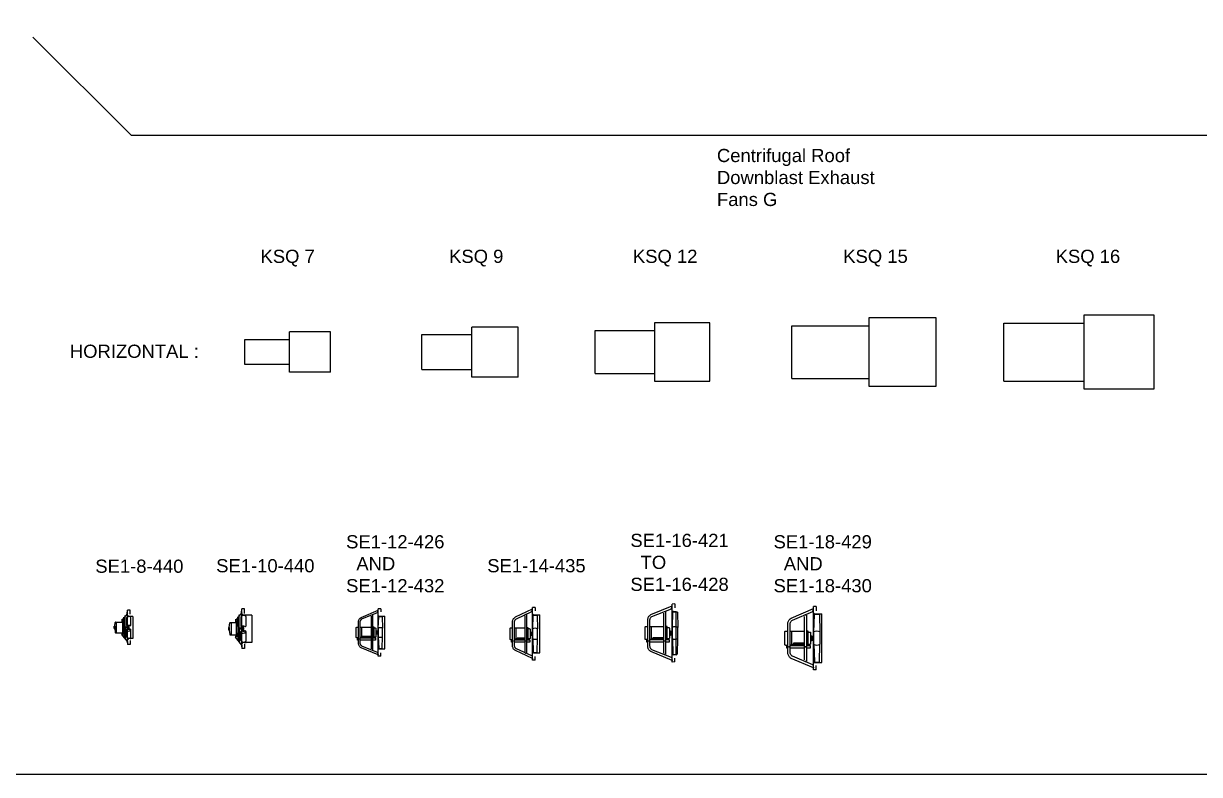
# Model space of a CAD drawing. Header units: inches. Extents: x 2025 to 34930, y -6955 to 4650.
# Drawn here: x 33322.4 to 33768.1, y 2163.5 to 2448.3 of the extents above; entities that cross this region are included whole.
import ezdxf

# ---------------------------------------------------------------- set-up
doc = ezdxf.new("R2010")
doc.units = ezdxf.units.IN
doc.header["$MEASUREMENT"] = 0
doc.styles.add('style1', font='arial.ttf', dxfattribs={"height": 5})

# ---------------------------------------------------------------- blocks, each defined once
blk = doc.blocks.new('SE1-8-440')
for p, q in [((5442.83, -316.19), (5440.74, -318.82)), ((5442.72, -316.33), (5442.72, -315.71)), ((5442.83, -326.87), (5442.83, -316.19)), ((5443.85, -315.03), (5442.85, -315.03)), ((5442.85, -316.16), (5442.85, -315.03)), ((5443.85, -316.49), (5443.85, -315.03)), ((5438.02, -321.08), (5438.2, -319.63)), ((5438.32, -319.52), (5441.31, -319.52)), ((5438.6, -319.52), (5438.6, -323.54)), ((5440.81, -319.52), (5440.81, -318.41)), ((5440.86, -319.06), (5441.59, -319.06)), ((5440.94, -319.52), (5440.94, -323.54)), ((5441.43, -319.6), (5441.74, -319.6)), ((5441.51, -320.84), (5441.43, -319.64)), ((5441.44, -319.74), (5441.74, -319.74)), ((5441.48, -319.6), (5441.48, -317.58)), ((5441.51, -320.84), (5441.51, -322.23)), ((5441.74, -320.84), (5441.51, -320.84)), ((5441.74, -319.33), (5441.97, -319.33)), ((5441.74, -323.73), (5441.74, -319.33)), ((5441.97, -320.11), (5441.74, -320.11)), ((5441.97, -321.38), (5441.97, -316.96)), ((5442.52, -317.94), (5442.52, -320.73)), ((5442.83, -326.24), (5442.83, -316.82)), ((5442.83, -317.58), (5443.03, -317.48)), ((5444.83, -317.34), (5443.45, -317.34)), ((5443.82, -317.55), (5444.04, -317.73)), ((5444.04, -320.78), (5443.95, -320.83)), ((5444.18, -320.47), (5444.18, -317.94)), ((5444.83, -317.34), (5444.83, -325.72)), ((5437.83, -321.08), (5438.02, -321.08)), ((5437.83, -321.99), (5437.83, -321.08)), ((5437.83, -321.99), (5438.02, -321.99)), ((5438.02, -321.08), (5438.02, -321.99)), ((5438.02, -321.99), (5438.2, -323.44)), ((5438.32, -323.54), (5441.31, -323.54)), ((5442.83, -326.87), (5440.74, -324.25)), ((5440.81, -323.54), (5440.81, -324.65)), ((5440.86, -324), (5441.59, -324)), ((5441.51, -322.23), (5441.43, -323.43)), ((5441.43, -323.46), (5441.74, -323.46)), ((5441.44, -323.32), (5441.74, -323.32)), ((5441.48, -323.46), (5441.48, -325.48)), ((5441.74, -322.23), (5441.51, -322.23)), ((5442.83, -321.38), (5441.74, -321.38)), ((5442.83, -321.68), (5441.74, -321.68)), ((5441.97, -322.96), (5441.74, -322.96)), ((5441.74, -323.73), (5441.97, -323.73)), ((5441.86, -323.74), (5441.95, -323.74)), ((5441.97, -321.68), (5441.97, -326.1)), ((5442.52, -325.12), (5442.52, -322.33)), ((5442.83, -322.84), (5442.79, -322.82)), ((5443.11, -322.28), (5442.82, -322.36)), ((5442.92, -321.41), (5442.83, -321.41)), ((5442.92, -321.66), (5442.83, -321.66)), ((5442.83, -322.19), (5442.9, -322.21)), ((5442.92, -321.18), (5443.26, -321.18)), ((5442.92, -321.88), (5442.92, -321.18)), ((5442.92, -321.88), (5443.26, -321.88)), ((5443.26, -320.95), (5443.26, -322.12)), ((5443.33, -321.26), (5443.26, -321.26)), ((5443.33, -321.81), (5443.26, -321.81)), ((5443.33, -321.26), (5443.33, -321.81)), ((5443.69, -322.36), (5443.41, -322.28)), ((5444.04, -325.33), (5443.9, -325.46)), ((5443.99, -322.25), (5444.04, -322.29)), ((5444.18, -325.12), (5444.18, -322.6)), ((5442.72, -326.73), (5442.72, -327.35)), ((5443.08, -325.6), (5442.83, -325.49)), ((5442.85, -326.9), (5442.85, -328.03)), ((5443.85, -328.03), (5442.85, -328.03)), ((5444.83, -325.72), (5443.45, -325.72)), ((5443.85, -326.53), (5443.85, -328.03)), ((5444.04, -325.72), (5444.04, -325.72))]:
    blk.add_line(p, q)
blk.add_circle((5442.99, -321.53), 0.0425)
for centre, radius, start, end in [((5442.78, -315.71), 0.0617, 0, 180), ((5442.8, -316.16), 0.0493, 321.4195, 0), ((5438.32, -319.64), 0.123, 90, 172.7563), ((5440.86, -318.91), 0.148, 141.4195, 270), ((5441.31, -319.64), 0.123, 3.5822, 90), ((5441.59, -319.33), 0.271, 0, 90), ((5442.6, -320.58), 0.143, 180, 237.4082), ((5443.35, -318.34), 0.917, 124.1576, 154.6083), ((5442.64, -320.73), 0.12, 180, 237.4082), ((5442.74, -320.36), 0.398, 237.4082, 253.1177), ((5442.76, -320.55), 0.333, 237.4082, 253.1177), ((5442.7, -320.5), 0.247, 253.1177, 298.034), ((5442.72, -320.67), 0.207, 253.1177, 298.034), ((5443.26, -321.68), 0.939, 61.966, 118.034), ((5443.49, -316.67), 0.675, 192.9764, 266.165), ((5443.35, -318.34), 0.917, 59.2363, 110.201), ((5443.07, -320.96), 0.184, 4.3911, 78.8683), ((5443.44, -320.96), 0.184, 101.1317, 175.6089), ((5443.8, -320.67), 0.207, 241.966, 286.8823), ((5443.77, -320.47), 0.405, 281.8285, 296.4344), ((5443.35, -318.34), 0.917, 25.3917, 41.0076), ((5443.77, -320.47), 0.405, 311.5564, 0.7194), ((5438.32, -323.42), 0.123, 187.2437, 270), ((5440.86, -324.15), 0.148, 90, 218.5805), ((5441.31, -323.42), 0.123, 270, 356.4178), ((5441.59, -323.73), 0.271, 270, 0), ((5442.64, -322.33), 0.12, 122.5918, 180), ((5443.35, -324.73), 0.917, 205.3917, 235.8424), ((5442.76, -322.51), 0.333, 76.3389, 122.5918), ((5442.95, -322.6), 0.284, 147.6857, 198.1985), ((5442.87, -322.63), 0.207, 198.1985, 248.0951), ((5442.88, -322.56), 0.207, 105.9067, 147.6857), ((5443.26, -321.67), 1.24, 250.074, 291.9081), ((5442.76, -322.51), 0.333, 38.1621, 65.0265), ((5443.07, -322.1), 0.184, 281.1317, 355.6089), ((5443.44, -322.1), 0.184, 184.3911, 258.8683), ((5443.76, -322.51), 0.333, 73.1177, 141.8379), ((5443.64, -322.56), 0.207, 32.8071, 74.0933), ((5443.64, -322.63), 0.207, 291.9081, 341.8381), ((5443.57, -322.6), 0.283, 341.8381, 32.8071), ((5443.77, -322.59), 0.405, 57.9496, 78.1715), ((5443.77, -322.59), 0.405, 359.2806, 48.4436), ((5443.35, -324.73), 0.917, 318.9924, 334.6083), ((5442.78, -327.35), 0.0617, 180, 0), ((5443.49, -326.4), 0.675, 93.835, 167.0236), ((5442.8, -326.9), 0.0493, 0, 38.5805), ((5443.35, -324.73), 0.917, 252.644, 306.8851)]:
    blk.add_arc(centre, radius, start, end)
for p in [(5444.04, -317.34), (5444.04, -325.72)]:
    blk.add_point(p)
blk = doc.blocks.new('SE1-10-440')
for p, q in [((5486.21, -315.88), (5483.79, -318.91)), ((5486.08, -316.04), (5486.08, -315.32)), ((5486.21, -328.2), (5486.21, -315.88)), ((5486.21, -327.88), (5486.21, -316.2)), ((5487.22, -314.54), (5486.22, -314.54)), ((5486.22, -315.84), (5486.22, -314.54)), ((5487.22, -316.22), (5487.22, -314.54)), ((5481.42, -321.51), (5481.63, -319.84)), ((5481.77, -319.72), (5484.45, -319.72)), ((5482.09, -319.72), (5482.09, -324.36)), ((5483.87, -319.72), (5483.87, -318.44)), ((5483.92, -319.19), (5484.77, -319.19)), ((5484.02, -319.72), (5484.02, -324.36)), ((5484.58, -319.81), (5484.94, -319.81)), ((5484.68, -321.24), (5484.59, -319.85)), ((5484.6, -319.97), (5484.94, -319.97)), ((5484.64, -319.81), (5484.64, -317.48)), ((5484.94, -319.5), (5485.21, -319.5)), ((5484.94, -324.58), (5484.94, -319.5)), ((5485.21, -320.4), (5484.94, -320.4)), ((5485.21, -321.87), (5485.21, -316.77)), ((5485.82, -317.59), (5485.82, -321.05)), ((5486.21, -317.14), (5486.45, -317.02)), ((5489.96, -316.85), (5486.97, -316.85)), ((5487.43, -317.11), (5487.7, -317.34)), ((5487.87, -320.73), (5487.87, -317.59)), ((5489.96, -316.85), (5489.96, -327.23)), ((5481.21, -321.51), (5481.42, -321.51)), ((5481.21, -322.57), (5481.21, -321.51)), ((5481.21, -322.57), (5481.42, -322.57)), ((5481.42, -321.51), (5481.42, -322.57)), ((5481.42, -322.57), (5481.63, -324.24)), ((5481.77, -324.36), (5484.45, -324.36)), ((5486.21, -328.2), (5483.79, -325.17)), ((5483.87, -324.36), (5483.87, -325.64)), ((5483.92, -324.89), (5484.77, -324.89)), ((5484.58, -324.27), (5484.94, -324.27)), ((5484.68, -322.84), (5484.59, -324.23)), ((5484.6, -324.11), (5484.94, -324.11)), ((5484.64, -324.27), (5484.64, -326.6)), ((5484.68, -321.24), (5484.68, -322.84)), ((5484.94, -321.24), (5484.68, -321.24)), ((5484.94, -322.84), (5484.68, -322.84)), ((5486.21, -321.87), (5484.94, -321.87)), ((5486.21, -322.21), (5484.94, -322.21)), ((5485.21, -323.68), (5484.94, -323.68)), ((5484.94, -324.58), (5485.21, -324.58)), ((5485.08, -324.59), (5485.18, -324.59)), ((5485.21, -322.21), (5485.21, -327.31)), ((5485.82, -326.49), (5485.82, -323.03)), ((5486.21, -323.66), (5486.16, -323.64)), ((5486.55, -322.97), (5486.19, -323.07)), ((5486.31, -321.89), (5486.21, -321.89)), ((5486.31, -322.19), (5486.21, -322.19)), ((5486.21, -322.86), (5486.28, -322.88)), ((5486.31, -321.6), (5486.73, -321.6)), ((5486.31, -322.48), (5486.31, -321.6)), ((5486.31, -322.48), (5486.73, -322.48)), ((5486.73, -321.32), (5486.73, -322.76)), ((5486.82, -321.7), (5486.73, -321.7)), ((5486.82, -322.38), (5486.73, -322.38)), ((5486.82, -321.7), (5486.82, -322.38)), ((5487.27, -323.07), (5486.91, -322.97)), ((5487.7, -321.1), (5487.59, -321.18)), ((5487.64, -322.93), (5487.7, -322.98)), ((5487.87, -326.49), (5487.87, -323.36)), ((5486.08, -328.04), (5486.08, -328.76)), ((5486.51, -327.08), (5486.21, -326.94)), ((5486.22, -328.24), (5486.22, -329.54)), ((5487.22, -329.54), (5486.22, -329.54)), ((5489.96, -327.23), (5486.97, -327.23)), ((5487.22, -327.8), (5487.22, -329.54)), ((5487.7, -326.74), (5487.53, -326.91)), ((5487.7, -327.23), (5487.7, -327.23))]:
    blk.add_line(p, q)
blk.add_circle((5486.39, -322.04), 0.0526)
for centre, radius, start, end in [((5486.15, -315.32), 0.0712, 0, 180), ((5486.16, -315.84), 0.0569, 321.4195, 0), ((5487.02, -316.02), 0.836, 192.9764, 266.165), ((5481.77, -319.86), 0.142, 90, 172.7563), ((5483.92, -319.02), 0.171, 141.4195, 270), ((5484.45, -319.86), 0.142, 3.5822, 90), ((5484.77, -319.5), 0.313, 0, 90), ((5486.84, -318.08), 1.14, 124.1576, 154.6083), ((5486.84, -318.08), 1.14, 59.2363, 110.201), ((5486.84, -318.08), 1.14, 25.3917, 41.0076), ((5487.37, -320.73), 0.502, 311.5564, 0.7194), ((5481.77, -324.22), 0.142, 187.2437, 270), ((5483.92, -325.06), 0.171, 90, 218.5805), ((5484.45, -324.22), 0.142, 270, 356.4178), ((5484.77, -324.58), 0.313, 270, 0), ((5485.94, -320.94), 0.165, 180, 237.4082), ((5485.97, -321.05), 0.148, 180, 237.4082), ((5485.97, -323.03), 0.148, 122.5918, 180), ((5486.1, -320.69), 0.459, 237.4082, 253.1177), ((5486.11, -320.82), 0.413, 237.4082, 253.1177), ((5486.11, -323.26), 0.413, 76.3389, 122.5918), ((5486.05, -320.85), 0.285, 253.1177, 298.034), ((5486.06, -320.97), 0.256, 253.1177, 298.034), ((5486.34, -323.37), 0.352, 147.6857, 198.1985), ((5486.25, -323.4), 0.256, 198.1985, 248.0951), ((5486.26, -323.32), 0.256, 105.9067, 147.6857), ((5486.73, -322.23), 1.16, 61.966, 118.034), ((5486.73, -322.21), 1.54, 250.074, 291.9081), ((5486.11, -323.26), 0.413, 38.1621, 65.0265), ((5486.5, -321.33), 0.228, 4.3911, 78.8683), ((5486.5, -322.75), 0.228, 281.1317, 355.6089), ((5486.96, -321.33), 0.228, 101.1317, 175.6089), ((5486.96, -322.75), 0.228, 184.3911, 258.8683), ((5487.35, -323.26), 0.413, 73.1177, 141.8379), ((5487.2, -323.32), 0.256, 32.8071, 74.0933), ((5487.4, -320.97), 0.256, 241.966, 286.8823), ((5487.21, -323.4), 0.256, 291.9081, 341.8381), ((5487.12, -323.37), 0.351, 341.8381, 32.8071), ((5487.37, -320.73), 0.502, 281.8285, 296.4344), ((5487.37, -323.35), 0.502, 57.9496, 78.1715), ((5487.37, -323.35), 0.502, 359.2806, 48.4436), ((5486.84, -326), 1.14, 205.3917, 235.8424), ((5486.15, -328.76), 0.0712, 180, 0), ((5487.02, -328.06), 0.836, 93.835, 167.0236), ((5486.16, -328.24), 0.0569, 0, 38.5805), ((5486.84, -326), 1.14, 252.644, 306.8851), ((5486.84, -326), 1.14, 318.9924, 334.6083)]:
    blk.add_arc(centre, radius, start, end)
for p in [(5487.7, -316.85), (5487.7, -327.23)]:
    blk.add_point(p)
blk = doc.blocks.new('SE1-12-426')
for p, q in [((5531.38, -317.73), (5537.81, -315)), ((5531.72, -318.32), (5537.59, -315.9)), ((5537.59, -315.9), (5537.83, -315.03)), ((5537.83, -315.03), (5537.81, -315)), ((5538.83, -314.45), (5537.83, -314.48)), ((5537.83, -332.48), (5537.83, -314.48)), ((5538.83, -314.45), (5538.83, -315.67)), ((5530.4, -319.43), (5530.41, -319.24)), ((5530.4, -327.52), (5530.4, -319.43)), ((5530.4, -319.43), (5530.4, -319.43)), ((5530.41, -319.24), (5530.44, -319.03)), ((5530.44, -319.03), (5530.49, -318.84)), ((5530.49, -318.84), (5530.57, -318.64)), ((5530.57, -318.64), (5530.66, -318.45)), ((5530.66, -318.45), (5530.77, -318.28)), ((5530.77, -318.28), (5530.91, -318.11)), ((5530.91, -318.11), (5531.05, -317.97)), ((5531.05, -317.97), (5531.38, -317.73)), ((5531.08, -319.3), (5531.1, -319.17)), ((5531.08, -319.43), (5531.08, -319.3)), ((5531.08, -327.52), (5531.08, -319.43)), ((5531.08, -319.43), (5531.08, -319.43)), ((5531.1, -319.17), (5531.14, -319.04)), ((5531.14, -319.04), (5531.19, -318.92)), ((5531.19, -318.92), (5531.25, -318.79)), ((5531.25, -318.79), (5531.32, -318.68)), ((5531.32, -318.68), (5531.41, -318.57)), ((5531.41, -318.57), (5531.51, -318.48)), ((5531.51, -318.48), (5531.72, -318.32)), ((5535.19, -317.29), (5535.19, -329.66)), ((5535.86, -330.05), (5535.86, -316.9)), ((5537.91, -321.84), (5538.06, -317.5)), ((5538.06, -317.48), (5538.07, -317.45)), ((5538.06, -317.5), (5538.06, -317.48)), ((5538.06, -317.5), (5538.06, -317.5)), ((5538.07, -317.45), (5538.08, -317.43)), ((5538.08, -317.43), (5538.09, -317.41)), ((5538.09, -317.41), (5538.11, -317.39)), ((5538.11, -317.39), (5538.13, -317.38)), ((5538.13, -317.38), (5538.15, -317.36)), ((5538.15, -317.36), (5538.17, -317.35)), ((5538.17, -317.35), (5538.22, -317.35)), ((5538.21, -317.27), (5540.33, -317.29)), ((5538.22, -317.35), (5539.16, -317.35)), ((5539.16, -317.35), (5539.16, -317.35)), ((5539.16, -317.35), (5539.18, -317.35)), ((5539.18, -317.35), (5539.21, -317.35)), ((5539.21, -317.35), (5539.23, -317.36)), ((5539.23, -317.36), (5539.25, -317.38)), ((5539.25, -317.38), (5539.27, -317.39)), ((5539.27, -317.39), (5539.29, -317.41)), ((5539.29, -317.41), (5539.3, -317.43)), ((5539.3, -317.43), (5539.31, -317.46)), ((5539.31, -317.46), (5539.32, -317.5)), ((5539.32, -317.5), (5539.45, -321.86)), ((5540.33, -329.67), (5540.33, -317.29)), ((5529.58, -321.58), (5529.6, -321.55)), ((5529.58, -321.61), (5529.58, -321.58)), ((5529.58, -321.64), (5529.58, -321.61)), ((5529.58, -325.32), (5529.58, -321.64)), ((5529.58, -321.64), (5529.58, -321.64)), ((5529.58, -325.37), (5529.58, -325.32)), ((5529.6, -321.55), (5529.61, -321.52)), ((5529.61, -321.52), (5529.63, -321.5)), ((5529.63, -321.5), (5529.66, -321.48)), ((5529.66, -321.48), (5529.69, -321.46)), ((5529.69, -321.46), (5529.72, -321.45)), ((5529.72, -321.45), (5529.78, -321.44)), ((5529.78, -321.44), (5530.4, -321.44)), ((5531.08, -321.44), (5531.29, -321.44)), ((5531.29, -321.44), (5531.29, -321.44)), ((5531.29, -321.44), (5531.32, -321.44)), ((5531.32, -321.44), (5531.35, -321.45)), ((5535.19, -325.29), (5531.34, -325.29)), ((5531.34, -325.29), (5531.34, -325.52)), ((5531.35, -321.45), (5531.38, -321.46)), ((5531.38, -321.46), (5531.41, -321.48)), ((5531.41, -321.48), (5531.43, -321.5)), ((5531.43, -321.5), (5531.45, -321.52)), ((5531.45, -321.52), (5531.47, -321.55)), ((5531.47, -321.55), (5531.48, -321.58)), ((5531.48, -321.58), (5531.49, -321.64)), ((5531.49, -321.57), (5531.5, -321.55)), ((5531.49, -321.59), (5531.49, -321.57)), ((5531.49, -321.64), (5531.49, -325.29)), ((5531.49, -325.23), (5531.98, -325.23)), ((5531.5, -321.55), (5531.51, -321.53)), ((5531.51, -321.53), (5531.53, -321.51)), ((5531.53, -321.51), (5531.55, -321.49)), ((5531.55, -321.49), (5531.58, -321.47)), ((5531.58, -321.47), (5531.61, -321.46)), ((5531.61, -321.46), (5531.65, -321.45)), ((5531.65, -321.45), (5531.71, -321.45)), ((5531.71, -321.45), (5535.19, -321.45)), ((5535.19, -324.92), (5531.98, -324.92)), ((5531.98, -324.92), (5531.98, -325.52)), ((5536.22, -321.45), (5535.86, -321.45)), ((5535.86, -325.23), (5536.32, -325.23)), ((5536.25, -321.45), (5536.22, -321.45)), ((5536.27, -321.46), (5536.25, -321.45)), ((5536.28, -321.46), (5536.27, -321.46)), ((5536.29, -321.48), (5536.28, -321.46)), ((5536.3, -321.49), (5536.29, -321.48)), ((5536.31, -321.5), (5536.3, -321.49)), ((5536.32, -321.52), (5536.31, -321.5)), ((5536.32, -321.53), (5536.32, -321.52)), ((5536.32, -321.55), (5536.32, -321.53)), ((5536.32, -325.24), (5536.32, -321.55)), ((5536.32, -321.55), (5536.32, -321.55)), ((5536.32, -321.72), (5536.76, -321.72)), ((5536.76, -325.24), (5536.32, -325.24)), ((5536.76, -321.72), (5536.76, -321.72)), ((5536.76, -321.72), (5536.79, -321.72)), ((5536.82, -325.23), (5536.76, -325.24)), ((5536.79, -321.72), (5536.82, -321.73)), ((5536.82, -321.73), (5536.85, -321.74)), ((5536.85, -325.22), (5536.82, -325.23)), ((5536.85, -321.74), (5536.88, -321.75)), ((5536.88, -325.2), (5536.85, -325.22)), ((5536.88, -321.75), (5536.9, -321.78)), ((5536.9, -325.18), (5536.88, -325.2)), ((5536.9, -321.78), (5536.93, -321.8)), ((5536.93, -325.15), (5536.9, -325.18)), ((5536.93, -321.8), (5536.94, -321.83)), ((5536.94, -325.13), (5536.93, -325.15)), ((5536.94, -321.83), (5536.95, -321.86)), ((5536.95, -325.1), (5536.94, -325.13)), ((5536.95, -321.86), (5536.96, -321.92)), ((5536.96, -325.07), (5536.95, -325.1)), ((5536.96, -321.92), (5536.96, -325.04)), ((5536.96, -322.76), (5537.28, -322.76)), ((5537.28, -324.2), (5536.96, -324.2)), ((5536.96, -325.04), (5536.96, -325.04)), ((5536.96, -325.04), (5536.96, -325.07)), ((5537.28, -322.76), (5537.28, -324.2)), ((5537.34, -323.21), (5537.28, -323.21)), ((5537.28, -323.75), (5537.34, -323.75)), ((5537.34, -323.75), (5537.34, -323.21)), ((5537.59, -323.22), (5537.34, -323.22)), ((5537.34, -323.74), (5537.59, -323.74)), ((5537.61, -323), (5537.59, -323.02)), ((5537.59, -323.02), (5537.59, -323.94)), ((5537.59, -323.94), (5537.61, -323.96)), ((5537.83, -323), (5537.61, -323)), ((5537.61, -323.96), (5537.83, -323.96)), ((5537.83, -321.88), (5537.83, -325.03)), ((5537.91, -321.84), (5537.91, -321.84)), ((5537.91, -325.07), (5538.06, -329.41)), ((5539.32, -329.41), (5539.45, -325.05)), ((5539.48, -325.03), (5539.48, -321.88)), ((5529.6, -325.4), (5529.58, -325.37)), ((5529.61, -325.43), (5529.6, -325.4)), ((5529.63, -325.46), (5529.61, -325.43)), ((5529.66, -325.48), (5529.63, -325.46)), ((5529.69, -325.49), (5529.66, -325.48)), ((5529.72, -325.51), (5529.69, -325.49)), ((5529.75, -325.51), (5529.72, -325.51)), ((5529.77, -325.52), (5529.75, -325.51)), ((5530.08, -325.52), (5529.77, -325.52)), ((5529.77, -325.52), (5529.77, -325.52)), ((5530.08, -326.32), (5530.08, -325.52)), ((5530.08, -325.52), (5530.4, -325.52)), ((5530.4, -326.32), (5530.08, -326.32)), ((5530.44, -327.92), (5530.4, -327.52)), ((5530.49, -328.12), (5530.44, -327.92)), ((5530.57, -328.32), (5530.49, -328.12)), ((5530.66, -328.5), (5530.57, -328.32)), ((5530.77, -328.68), (5530.66, -328.5)), ((5530.91, -328.84), (5530.77, -328.68)), ((5531.05, -328.99), (5530.91, -328.84)), ((5531.21, -329.11), (5531.05, -328.99)), ((5531.08, -325.52), (5535.19, -325.52)), ((5531.08, -325.52), (5531.34, -325.52)), ((5535.19, -326.32), (5531.08, -326.32)), ((5531.1, -327.78), (5531.08, -327.52)), ((5531.14, -327.91), (5531.1, -327.78)), ((5531.19, -328.04), (5531.14, -327.91)), ((5531.25, -328.16), (5531.19, -328.04)), ((5531.38, -329.22), (5531.21, -329.11)), ((5531.32, -328.28), (5531.25, -328.16)), ((5531.41, -328.38), (5531.32, -328.28)), ((5537.81, -331.96), (5531.38, -329.22)), ((5531.38, -329.22), (5531.38, -329.22)), ((5531.51, -328.48), (5531.41, -328.38)), ((5531.61, -328.56), (5531.51, -328.48)), ((5531.72, -328.63), (5531.61, -328.56)), ((5537.59, -331.05), (5531.72, -328.63)), ((5531.72, -328.63), (5531.72, -328.63)), ((5535.86, -325.52), (5536.89, -325.52)), ((5536.89, -326.32), (5535.86, -326.32)), ((5536.89, -325.52), (5536.89, -326.32)), ((5538.06, -329.41), (5538.06, -329.41)), ((5538.06, -329.41), (5538.06, -329.44)), ((5538.06, -329.44), (5538.07, -329.46)), ((5538.07, -329.46), (5538.08, -329.48)), ((5538.08, -329.48), (5538.09, -329.5)), ((5538.09, -329.5), (5538.11, -329.52)), ((5538.11, -329.52), (5538.13, -329.54)), ((5538.13, -329.54), (5538.15, -329.55)), ((5538.15, -329.55), (5538.17, -329.56)), ((5538.17, -329.56), (5538.22, -329.57)), ((5538.21, -329.65), (5540.33, -329.67)), ((5538.22, -329.57), (5539.16, -329.57)), ((5539.16, -329.57), (5539.16, -329.57)), ((5539.16, -329.57), (5539.18, -329.57)), ((5539.18, -329.57), (5539.21, -329.56)), ((5539.21, -329.56), (5539.23, -329.55)), ((5539.23, -329.55), (5539.25, -329.54)), ((5539.25, -329.54), (5539.27, -329.52)), ((5539.27, -329.52), (5539.29, -329.5)), ((5539.29, -329.5), (5539.3, -329.48)), ((5539.3, -329.48), (5539.31, -329.46)), ((5539.31, -329.46), (5539.32, -329.41)), ((5537.59, -331.05), (5537.83, -331.92)), ((5537.83, -331.92), (5537.81, -331.96)), ((5538.83, -332.45), (5537.83, -332.48)), ((5538.83, -332.45), (5538.83, -331.23))]:
    blk.add_line(p, q)
for centre, radius in [((5535.51, -316.84), 0.09), ((5537.71, -323.48), 0.05), ((5530.78, -325.93), 0.09), ((5535.51, -325.92), 0.09), ((5535.51, -330.12), 0.09)]:
    blk.add_circle(centre, radius)
for centre, radius, start, end in [((5538.21, -316.98), 0.287, 180, 270), ((5538.65, -323.46), 1.78, 62.3161, 117.6839), ((5538.65, -323.46), 1.78, 242.3161, 297.6839), ((5538.21, -329.93), 0.287, 90, 180)]:
    blk.add_arc(centre, radius, start, end)
blk = doc.blocks.new('SE1-14-435')
for p, q in [((5589.87, -317.56), (5596.34, -314.52)), ((5590.25, -318.22), (5596.11, -315.53)), ((5596.11, -315.53), (5596.37, -314.56)), ((5596.37, -314.56), (5596.34, -314.52)), ((5597.37, -313.91), (5596.37, -313.94)), ((5596.37, -333.94), (5596.37, -313.94)), ((5597.37, -313.91), (5597.37, -315.27)), ((5588.78, -319.45), (5588.79, -319.23)), ((5588.78, -328.44), (5588.78, -319.45)), ((5588.78, -319.45), (5588.78, -319.45)), ((5588.79, -319.23), (5588.82, -319.01)), ((5588.82, -319.01), (5588.88, -318.79)), ((5588.88, -318.79), (5588.97, -318.57)), ((5588.97, -318.57), (5589.07, -318.36)), ((5589.07, -318.36), (5589.2, -318.17)), ((5589.2, -318.17), (5589.35, -317.99)), ((5589.35, -317.99), (5589.51, -317.83)), ((5589.51, -317.83), (5589.87, -317.56)), ((5589.53, -319.45), (5589.54, -319.31)), ((5589.53, -328.44), (5589.53, -319.45)), ((5589.53, -319.45), (5589.53, -319.45)), ((5589.54, -319.31), (5589.56, -319.16)), ((5589.56, -319.16), (5589.6, -319.02)), ((5589.6, -319.02), (5589.66, -318.88)), ((5589.66, -318.88), (5589.73, -318.74)), ((5589.73, -318.74), (5589.81, -318.61)), ((5589.81, -318.61), (5589.9, -318.49)), ((5589.9, -318.49), (5590.01, -318.39)), ((5590.01, -318.39), (5590.25, -318.22)), ((5593.43, -317.08), (5593.43, -330.81)), ((5594.19, -331.25), (5594.19, -316.64)), ((5596.46, -322.04), (5596.64, -317)), ((5596.64, -316.98), (5596.65, -316.95)), ((5596.64, -317), (5596.64, -316.98)), ((5596.64, -317), (5596.64, -317)), ((5596.65, -316.95), (5596.66, -316.92)), ((5596.66, -316.92), (5596.67, -316.9)), ((5596.67, -316.9), (5596.69, -316.88)), ((5596.69, -316.88), (5596.72, -316.86)), ((5596.72, -316.86), (5596.74, -316.84)), ((5596.74, -316.84), (5596.77, -316.83)), ((5596.77, -316.83), (5596.82, -316.82)), ((5596.81, -316.73), (5599.12, -316.76)), ((5596.82, -316.82), (5597.92, -316.82)), ((5597.92, -316.82), (5597.92, -316.82)), ((5597.92, -316.82), (5597.94, -316.83)), ((5597.94, -316.83), (5597.97, -316.83)), ((5597.97, -316.83), (5598, -316.84)), ((5598, -316.84), (5598.02, -316.86)), ((5598.02, -316.86), (5598.05, -316.88)), ((5598.05, -316.88), (5598.07, -316.9)), ((5598.07, -316.9), (5598.08, -316.92)), ((5598.08, -316.92), (5598.09, -316.95)), ((5598.09, -316.95), (5598.1, -317)), ((5598.1, -317), (5598.25, -322.07)), ((5599.12, -331.14), (5599.12, -316.76)), ((5587.87, -321.87), (5587.88, -321.84)), ((5587.87, -321.9), (5587.87, -321.87)), ((5587.87, -325.99), (5587.87, -321.9)), ((5587.87, -321.9), (5587.87, -321.9)), ((5587.88, -321.84), (5587.89, -321.8)), ((5587.89, -321.8), (5587.91, -321.77)), ((5587.91, -321.77), (5587.93, -321.75)), ((5587.93, -321.75), (5587.96, -321.72)), ((5587.96, -321.72), (5587.99, -321.7)), ((5587.99, -321.7), (5588.02, -321.69)), ((5588.02, -321.69), (5588.09, -321.68)), ((5588.09, -321.68), (5588.78, -321.68)), ((5589.53, -321.68), (5589.77, -321.68)), ((5589.77, -321.68), (5589.77, -321.68)), ((5589.77, -321.68), (5589.8, -321.68)), ((5589.8, -321.68), (5589.84, -321.69)), ((5589.84, -321.69), (5589.87, -321.7)), ((5589.87, -321.7), (5589.9, -321.72)), ((5589.9, -321.72), (5589.93, -321.75)), ((5589.93, -321.75), (5589.95, -321.77)), ((5589.95, -321.77), (5589.97, -321.8)), ((5589.97, -321.8), (5589.98, -321.84)), ((5589.98, -321.84), (5589.99, -321.9)), ((5589.99, -321.83), (5590, -321.81)), ((5589.99, -321.85), (5589.99, -321.83)), ((5589.99, -321.9), (5589.99, -325.96)), ((5590, -321.81), (5590.02, -321.78)), ((5590.02, -321.78), (5590.04, -321.76)), ((5590.04, -321.76), (5590.06, -321.74)), ((5590.06, -321.74), (5590.1, -321.72)), ((5590.1, -321.72), (5590.13, -321.71)), ((5590.13, -321.71), (5590.17, -321.7)), ((5590.17, -321.7), (5590.24, -321.69)), ((5590.24, -321.69), (5593.43, -321.69)), ((5594.59, -321.69), (5594.19, -321.69)), ((5594.62, -321.69), (5594.59, -321.69)), ((5594.63, -321.7), (5594.62, -321.69)), ((5594.65, -321.71), (5594.63, -321.7)), ((5594.66, -321.72), (5594.65, -321.71)), ((5594.68, -321.73), (5594.66, -321.72)), ((5594.68, -321.75), (5594.68, -321.73)), ((5594.69, -321.77), (5594.68, -321.75)), ((5594.7, -321.78), (5594.69, -321.77)), ((5594.7, -321.8), (5594.7, -321.78)), ((5594.7, -325.9), (5594.7, -321.8)), ((5594.7, -321.8), (5594.7, -321.8)), ((5594.7, -321.99), (5595.19, -321.99)), ((5595.19, -321.99), (5595.19, -321.99)), ((5595.19, -321.99), (5595.22, -321.99)), ((5595.22, -321.99), (5595.25, -322)), ((5595.25, -322), (5595.28, -322.01)), ((5595.28, -322.01), (5595.31, -322.03)), ((5595.31, -322.03), (5595.34, -322.05)), ((5595.34, -322.05), (5595.37, -322.08)), ((5595.37, -322.08), (5595.38, -322.11)), ((5595.38, -322.11), (5595.4, -322.15)), ((5595.4, -322.15), (5595.41, -322.21)), ((5595.41, -322.21), (5595.41, -325.68)), ((5595.41, -323.15), (5595.76, -323.15)), ((5595.76, -324.75), (5595.41, -324.75)), ((5595.76, -323.15), (5595.76, -324.75)), ((5595.83, -323.65), (5595.76, -323.65)), ((5595.76, -324.25), (5595.83, -324.25)), ((5595.83, -324.25), (5595.83, -323.65)), ((5596.1, -323.66), (5595.83, -323.66)), ((5595.83, -324.23), (5596.1, -324.23)), ((5596.12, -323.41), (5596.1, -323.43)), ((5596.1, -323.43), (5596.1, -324.46)), ((5596.1, -324.46), (5596.12, -324.48)), ((5596.37, -323.41), (5596.12, -323.41)), ((5596.12, -324.48), (5596.37, -324.48)), ((5596.37, -322.09), (5596.37, -325.75)), ((5596.46, -322.04), (5596.46, -322.04)), ((5598.29, -325.75), (5598.29, -322.09)), ((5587.88, -326.05), (5587.87, -325.99)), ((5587.89, -326.09), (5587.88, -326.05)), ((5587.91, -326.12), (5587.89, -326.09)), ((5587.93, -326.14), (5587.91, -326.12)), ((5587.96, -326.17), (5587.93, -326.14)), ((5587.99, -326.19), (5587.96, -326.17)), ((5588.02, -326.2), (5587.99, -326.19)), ((5588.05, -326.21), (5588.02, -326.2)), ((5588.09, -326.21), (5588.05, -326.21)), ((5588.42, -326.21), (5588.09, -326.21)), ((5588.09, -326.21), (5588.09, -326.21)), ((5588.42, -327.1), (5588.42, -326.21)), ((5588.42, -326.21), (5588.78, -326.21)), ((5588.78, -327.1), (5588.42, -327.1)), ((5588.82, -328.88), (5588.78, -328.44)), ((5588.88, -329.11), (5588.82, -328.88)), ((5588.97, -329.32), (5588.88, -329.11)), ((5589.07, -329.53), (5588.97, -329.32)), ((5589.2, -329.73), (5589.07, -329.53)), ((5589.35, -329.91), (5589.2, -329.73)), ((5589.53, -326.21), (5593.43, -326.21)), ((5589.53, -326.21), (5589.82, -326.21)), ((5593.43, -327.1), (5589.53, -327.1)), ((5589.56, -328.73), (5589.53, -328.44)), ((5589.6, -328.88), (5589.56, -328.73)), ((5589.66, -329.02), (5589.6, -328.88)), ((5589.73, -329.15), (5589.66, -329.02)), ((5589.81, -329.28), (5589.73, -329.15)), ((5589.9, -329.4), (5589.81, -329.28)), ((5593.43, -325.96), (5589.82, -325.96)), ((5589.82, -325.96), (5589.82, -326.21)), ((5590.01, -329.5), (5589.9, -329.4)), ((5589.99, -325.9), (5590.53, -325.9)), ((5590.13, -329.6), (5590.01, -329.5)), ((5590.25, -329.67), (5590.13, -329.6)), ((5596.11, -332.36), (5590.25, -329.67)), ((5590.25, -329.67), (5590.25, -329.67)), ((5593.43, -325.55), (5590.53, -325.55)), ((5590.53, -325.55), (5590.53, -326.21)), ((5594.19, -325.89), (5594.7, -325.89)), ((5594.19, -326.21), (5595.32, -326.21)), ((5595.32, -327.1), (5594.19, -327.1)), ((5595.19, -325.9), (5594.7, -325.9)), ((5595.25, -325.89), (5595.19, -325.9)), ((5595.28, -325.88), (5595.25, -325.89)), ((5595.31, -325.86), (5595.28, -325.88)), ((5595.34, -325.84), (5595.31, -325.86)), ((5595.32, -326.21), (5595.32, -327.1)), ((5595.37, -325.81), (5595.34, -325.84)), ((5595.38, -325.78), (5595.37, -325.81)), ((5595.4, -325.74), (5595.38, -325.78)), ((5595.41, -325.71), (5595.4, -325.74)), ((5595.41, -325.68), (5595.41, -325.68)), ((5595.41, -325.68), (5595.41, -325.71)), ((5596.46, -325.8), (5596.64, -330.84)), ((5598.1, -330.84), (5598.25, -325.77)), ((5589.51, -330.07), (5589.35, -329.91)), ((5589.68, -330.21), (5589.51, -330.07)), ((5589.87, -330.33), (5589.68, -330.21)), ((5596.34, -333.37), (5589.87, -330.33)), ((5589.87, -330.33), (5589.87, -330.33)), ((5596.11, -332.36), (5596.37, -333.33)), ((5596.37, -333.33), (5596.34, -333.37)), ((5597.37, -333.91), (5596.37, -333.94)), ((5596.64, -330.84), (5596.64, -330.84)), ((5596.64, -330.84), (5596.64, -330.87)), ((5596.64, -330.87), (5596.65, -330.89)), ((5596.65, -330.89), (5596.66, -330.92)), ((5596.66, -330.92), (5596.67, -330.95)), ((5596.67, -330.95), (5596.69, -330.97)), ((5596.69, -330.97), (5596.72, -330.99)), ((5596.72, -330.99), (5596.74, -331)), ((5596.74, -331), (5596.77, -331.01)), ((5596.77, -331.01), (5596.82, -331.02)), ((5596.81, -331.11), (5599.12, -331.14)), ((5596.82, -331.02), (5597.92, -331.02)), ((5597.37, -333.91), (5597.37, -332.56)), ((5597.92, -331.02), (5597.92, -331.02)), ((5597.92, -331.02), (5597.94, -331.02)), ((5597.94, -331.02), (5597.97, -331.01)), ((5597.97, -331.01), (5598, -331)), ((5598, -331), (5598.02, -330.99)), ((5598.02, -330.99), (5598.05, -330.97)), ((5598.05, -330.97), (5598.07, -330.94)), ((5598.07, -330.94), (5598.08, -330.92)), ((5598.08, -330.92), (5598.09, -330.89)), ((5598.09, -330.89), (5598.1, -330.84))]:
    blk.add_line(p, q)
for centre, radius in [((5593.79, -316.57), 0.1), ((5596.23, -323.95), 0.0556), ((5589.2, -326.67), 0.1), ((5593.79, -326.66), 0.1), ((5593.79, -331.32), 0.1)]:
    blk.add_circle(centre, radius)
for centre, radius, start, end in [((5596.81, -316.4), 0.333, 180, 270), ((5597.33, -323.92), 2.07, 62.3161, 117.6839), ((5597.33, -323.92), 2.07, 242.3161, 297.6839), ((5596.81, -331.45), 0.333, 90, 180)]:
    blk.add_arc(centre, radius, start, end)
blk = doc.blocks.new('SE1-16-421')
for p, q in [((5641.22, -316.66), (5649.25, -313.32)), ((5641.64, -317.38), (5648.99, -314.42)), ((5646.04, -316.12), (5646.04, -331.24)), ((5646.87, -331.71), (5646.87, -315.64)), ((5648.99, -314.42), (5649.27, -313.36)), ((5649.27, -313.36), (5649.25, -313.32)), ((5650.27, -312.64), (5649.27, -312.68)), ((5649.27, -334.68), (5649.27, -312.68)), ((5649.38, -321.51), (5649.58, -315.77)), ((5649.58, -315.74), (5649.59, -315.71)), ((5649.58, -315.77), (5649.58, -315.74)), ((5649.58, -315.77), (5649.58, -315.77)), ((5649.59, -315.71), (5649.6, -315.68)), ((5649.6, -315.68), (5649.62, -315.65)), ((5649.62, -315.65), (5649.64, -315.63)), ((5649.64, -315.63), (5649.67, -315.61)), ((5649.67, -315.61), (5649.7, -315.59)), ((5649.7, -315.59), (5649.73, -315.58)), ((5649.73, -315.58), (5649.79, -315.57)), ((5649.78, -315.46), (5650.77, -315.49)), ((5649.79, -315.57), (5651.04, -315.57)), ((5650.27, -312.64), (5650.27, -314.14)), ((5650.77, -331.87), (5650.77, -315.49)), ((5651.04, -315.57), (5651.04, -315.57)), ((5651.04, -315.57), (5651.07, -315.57)), ((5651.07, -315.57), (5651.1, -315.58)), ((5651.1, -315.58), (5651.13, -315.59)), ((5651.13, -315.59), (5651.16, -315.61)), ((5651.16, -315.61), (5651.19, -315.63)), ((5651.19, -315.63), (5651.21, -315.65)), ((5651.21, -315.65), (5651.23, -315.68)), ((5651.23, -315.68), (5651.24, -315.71)), ((5651.24, -315.71), (5651.25, -315.77)), ((5651.25, -315.77), (5651.42, -321.55)), ((5640.03, -318.74), (5640.04, -318.5)), ((5640.03, -328.62), (5640.03, -318.74)), ((5640.03, -318.74), (5640.03, -318.74)), ((5640.04, -318.5), (5640.08, -318.25)), ((5640.08, -318.25), (5640.14, -318.01)), ((5640.14, -318.01), (5640.23, -317.77)), ((5640.23, -317.77), (5640.35, -317.54)), ((5640.35, -317.54), (5640.49, -317.32)), ((5640.49, -317.32), (5640.65, -317.13)), ((5640.65, -317.13), (5640.83, -316.95)), ((5640.83, -316.95), (5641.22, -316.66)), ((5640.86, -318.58), (5640.89, -318.42)), ((5640.86, -318.74), (5640.86, -318.58)), ((5640.86, -328.62), (5640.86, -318.74)), ((5640.86, -318.74), (5640.86, -318.74)), ((5640.89, -318.42), (5640.93, -318.26)), ((5640.93, -318.26), (5640.99, -318.1)), ((5640.99, -318.1), (5641.07, -317.95)), ((5641.07, -317.95), (5641.16, -317.81)), ((5641.16, -317.81), (5641.26, -317.68)), ((5641.26, -317.68), (5641.38, -317.57)), ((5641.38, -317.57), (5641.64, -317.38)), ((5639.02, -321.4), (5639.03, -321.36)), ((5639.02, -321.43), (5639.02, -321.4)), ((5639.02, -325.93), (5639.02, -321.43)), ((5639.02, -321.43), (5639.02, -321.43)), ((5639.03, -321.36), (5639.05, -321.32)), ((5639.05, -321.32), (5639.07, -321.29)), ((5639.07, -321.29), (5639.09, -321.26)), ((5639.09, -321.26), (5639.12, -321.23)), ((5639.12, -321.23), (5639.16, -321.21)), ((5639.16, -321.21), (5639.19, -321.2)), ((5639.19, -321.2), (5639.27, -321.19)), ((5639.27, -321.19), (5640.03, -321.19)), ((5640.86, -321.19), (5641.12, -321.19)), ((5641.12, -321.19), (5641.12, -321.19)), ((5641.12, -321.19), (5641.15, -321.19)), ((5641.15, -321.19), (5641.19, -321.2)), ((5641.19, -321.2), (5641.22, -321.21)), ((5641.22, -321.21), (5641.26, -321.23)), ((5641.26, -321.23), (5641.29, -321.26)), ((5641.29, -321.26), (5641.31, -321.29)), ((5641.31, -321.29), (5641.33, -321.32)), ((5641.33, -321.32), (5641.35, -321.36)), ((5641.35, -321.36), (5641.36, -321.43)), ((5641.36, -321.35), (5641.37, -321.33)), ((5641.36, -321.38), (5641.36, -321.35)), ((5641.36, -321.43), (5641.36, -325.9)), ((5641.37, -321.33), (5641.39, -321.3)), ((5641.39, -321.3), (5641.41, -321.27)), ((5641.41, -321.27), (5641.44, -321.25)), ((5641.44, -321.25), (5641.47, -321.23)), ((5641.47, -321.23), (5641.51, -321.22)), ((5641.51, -321.22), (5641.55, -321.21)), ((5641.55, -321.21), (5641.63, -321.2)), ((5641.63, -321.2), (5646.04, -321.2)), ((5647.31, -321.2), (5646.87, -321.2)), ((5647.35, -321.2), (5647.31, -321.2)), ((5647.37, -321.21), (5647.35, -321.2)), ((5647.38, -321.22), (5647.37, -321.21)), ((5647.4, -321.23), (5647.38, -321.22)), ((5647.41, -321.25), (5647.4, -321.23)), ((5647.42, -321.27), (5647.41, -321.25)), ((5647.43, -321.28), (5647.42, -321.27)), ((5647.43, -321.3), (5647.43, -321.28)), ((5647.43, -321.32), (5647.43, -321.3)), ((5647.43, -325.83), (5647.43, -321.32)), ((5647.43, -321.32), (5647.43, -321.32)), ((5647.43, -321.53), (5647.97, -321.53)), ((5647.97, -321.53), (5647.97, -321.53)), ((5647.97, -321.53), (5648.01, -321.53)), ((5648.01, -321.53), (5648.04, -321.54)), ((5648.04, -321.54), (5648.08, -321.55)), ((5648.08, -321.55), (5648.11, -321.57)), ((5648.11, -321.57), (5648.14, -321.6)), ((5648.14, -321.6), (5648.17, -321.63)), ((5648.17, -321.63), (5648.19, -321.67)), ((5648.19, -321.67), (5648.21, -321.7)), ((5648.21, -321.7), (5648.22, -321.77)), ((5648.22, -321.77), (5648.22, -325.59)), ((5648.22, -322.8), (5648.61, -322.8)), ((5648.61, -324.56), (5648.22, -324.56)), ((5648.61, -322.8), (5648.61, -324.56)), ((5648.68, -323.35), (5648.61, -323.35)), ((5648.61, -324.01), (5648.68, -324.01)), ((5648.68, -324.01), (5648.68, -323.35)), ((5648.98, -323.36), (5648.68, -323.36)), ((5648.68, -324), (5648.98, -324)), ((5649, -323.09), (5648.98, -323.12)), ((5648.98, -323.12), (5648.98, -324.24)), ((5648.98, -324.24), (5649, -324.27)), ((5649.27, -323.09), (5649, -323.09)), ((5649, -324.27), (5649.27, -324.27)), ((5649.27, -321.57), (5649.27, -325.74)), ((5649.38, -321.51), (5649.38, -321.51)), ((5651.46, -325.74), (5651.46, -321.57)), ((5639.03, -326), (5639.02, -325.93)), ((5639.05, -326.03), (5639.03, -326)), ((5639.07, -326.07), (5639.05, -326.03)), ((5639.09, -326.1), (5639.07, -326.07)), ((5639.12, -326.13), (5639.09, -326.1)), ((5639.16, -326.15), (5639.12, -326.13)), ((5639.19, -326.16), (5639.16, -326.15)), ((5639.23, -326.17), (5639.19, -326.16)), ((5639.26, -326.17), (5639.23, -326.17)), ((5639.63, -326.17), (5639.26, -326.17)), ((5639.26, -326.17), (5639.26, -326.17)), ((5639.63, -327.15), (5639.63, -326.17)), ((5639.63, -326.17), (5640.03, -326.17)), ((5640.03, -327.15), (5639.63, -327.15)), ((5640.08, -329.11), (5640.03, -328.62)), ((5640.14, -329.36), (5640.08, -329.11)), ((5640.23, -329.59), (5640.14, -329.36)), ((5640.35, -329.82), (5640.23, -329.59)), ((5640.86, -326.17), (5646.04, -326.17)), ((5640.86, -326.17), (5641.17, -326.17)), ((5646.04, -327.15), (5640.86, -327.15)), ((5640.89, -328.94), (5640.86, -328.62)), ((5640.93, -329.1), (5640.89, -328.94)), ((5640.99, -329.26), (5640.93, -329.1)), ((5641.07, -329.41), (5640.99, -329.26)), ((5641.16, -329.55), (5641.07, -329.41)), ((5641.26, -329.68), (5641.16, -329.55)), ((5646.04, -325.9), (5641.17, -325.9)), ((5641.17, -325.9), (5641.17, -326.17)), ((5641.38, -329.79), (5641.26, -329.68)), ((5641.36, -325.83), (5641.95, -325.83)), ((5641.51, -329.9), (5641.38, -329.79)), ((5646.04, -325.44), (5641.95, -325.44)), ((5641.95, -325.44), (5641.95, -326.17)), ((5646.87, -325.82), (5647.43, -325.82)), ((5646.87, -326.17), (5648.12, -326.17)), ((5648.12, -327.15), (5646.87, -327.15)), ((5647.97, -325.83), (5647.43, -325.83)), ((5648.04, -325.82), (5647.97, -325.83)), ((5648.08, -325.81), (5648.04, -325.82)), ((5648.11, -325.79), (5648.08, -325.81)), ((5648.14, -325.76), (5648.11, -325.79)), ((5648.12, -326.17), (5648.12, -327.15)), ((5648.17, -325.73), (5648.14, -325.76)), ((5648.19, -325.69), (5648.17, -325.73)), ((5648.21, -325.66), (5648.19, -325.69)), ((5648.22, -325.59), (5648.21, -325.62)), ((5648.21, -325.62), (5648.21, -325.66)), ((5648.22, -325.59), (5648.22, -325.59)), ((5649.38, -325.79), (5649.58, -331.53)), ((5651.25, -331.53), (5651.42, -325.76)), ((5640.49, -330.04), (5640.35, -329.82)), ((5640.65, -330.24), (5640.49, -330.04)), ((5640.83, -330.41), (5640.65, -330.24)), ((5641.02, -330.57), (5640.83, -330.41)), ((5641.22, -330.7), (5641.02, -330.57)), ((5649.25, -334.04), (5641.22, -330.7)), ((5641.22, -330.7), (5641.22, -330.7)), ((5641.64, -329.98), (5641.51, -329.9)), ((5648.99, -332.94), (5641.64, -329.98)), ((5641.64, -329.98), (5641.64, -329.98)), ((5648.99, -332.94), (5649.27, -334)), ((5649.27, -334), (5649.25, -334.04)), ((5649.58, -331.53), (5649.58, -331.53)), ((5649.58, -331.53), (5649.58, -331.56)), ((5649.58, -331.56), (5649.59, -331.59)), ((5649.59, -331.59), (5649.6, -331.62)), ((5649.6, -331.62), (5649.62, -331.65)), ((5649.62, -331.65), (5649.64, -331.68)), ((5649.64, -331.68), (5649.67, -331.7)), ((5649.67, -331.7), (5649.7, -331.72)), ((5649.7, -331.72), (5649.73, -331.73)), ((5649.73, -331.73), (5649.79, -331.74)), ((5649.78, -331.84), (5650.77, -331.87)), ((5649.79, -331.74), (5651.04, -331.74)), ((5650.27, -334.64), (5650.27, -333.16)), ((5651.04, -331.74), (5651.04, -331.74)), ((5651.04, -331.74), (5651.07, -331.74)), ((5651.07, -331.74), (5651.1, -331.73)), ((5651.1, -331.73), (5651.13, -331.72)), ((5651.13, -331.72), (5651.16, -331.7)), ((5651.16, -331.7), (5651.19, -331.68)), ((5651.19, -331.68), (5651.21, -331.65)), ((5651.21, -331.65), (5651.23, -331.62)), ((5651.23, -331.62), (5651.24, -331.59)), ((5651.24, -331.59), (5651.25, -331.53)), ((5650.27, -334.64), (5649.27, -334.68))]:
    blk.add_line(p, q)
for centre, radius in [((5646.43, -315.56), 0.11), ((5649.12, -323.68), 0.0611), ((5640.49, -326.67), 0.11), ((5646.43, -326.67), 0.11), ((5646.43, -331.8), 0.11)]:
    blk.add_circle(centre, radius)
for centre, radius, start, end in [((5649.78, -315.08), 0.38, 180, 270), ((5650.37, -323.65), 2.36, 62.3161, 117.6839), ((5650.37, -323.65), 2.36, 242.3161, 297.6839), ((5649.78, -332.22), 0.38, 90, 180)]:
    blk.add_arc(centre, radius, start, end)
blk = doc.blocks.new('SE1-18-429')
for p, q in [((5694.43, -317.96), (5702.87, -314.31)), ((5694.88, -318.74), (5702.59, -315.52)), ((5702.59, -315.52), (5702.9, -314.36)), ((5702.9, -314.36), (5702.87, -314.31)), ((5703.9, -313.58), (5702.9, -313.61)), ((5702.9, -337.61), (5702.9, -313.61)), ((5703.47, -316.4), (5706.02, -316.43)), ((5703.9, -313.58), (5703.9, -315.2)), ((5706.02, -334.81), (5706.02, -316.43)), ((5693.12, -320.22), (5693.13, -319.96)), ((5693.12, -331.01), (5693.12, -320.22)), ((5693.12, -320.22), (5693.12, -320.22)), ((5693.13, -319.96), (5693.17, -319.69)), ((5693.17, -319.69), (5693.24, -319.43)), ((5693.24, -319.43), (5693.34, -319.17)), ((5693.34, -319.17), (5693.47, -318.92)), ((5693.47, -318.92), (5693.62, -318.68)), ((5693.62, -318.68), (5693.8, -318.47)), ((5693.8, -318.47), (5693.99, -318.27)), ((5693.99, -318.27), (5694.43, -317.96)), ((5694.03, -320.05), (5694.06, -319.88)), ((5694.03, -320.22), (5694.03, -320.05)), ((5694.03, -331.01), (5694.03, -320.22)), ((5694.03, -320.22), (5694.03, -320.22)), ((5694.06, -319.88), (5694.11, -319.7)), ((5694.11, -319.7), (5694.17, -319.53)), ((5694.17, -319.53), (5694.25, -319.37)), ((5694.25, -319.37), (5694.35, -319.22)), ((5694.35, -319.22), (5694.47, -319.07)), ((5694.47, -319.07), (5694.6, -318.95)), ((5694.6, -318.95), (5694.88, -318.74)), ((5699.38, -317.37), (5699.38, -333.86)), ((5700.28, -334.38), (5700.28, -316.85)), ((5703.02, -323.19), (5703.24, -316.74)), ((5703.24, -316.74), (5703.25, -316.71)), ((5703.24, -316.74), (5703.24, -316.74)), ((5703.25, -316.71), (5703.26, -316.67)), ((5703.26, -316.67), (5703.27, -316.64)), ((5703.27, -316.64), (5703.29, -316.61)), ((5703.29, -316.61), (5703.32, -316.58)), ((5703.32, -316.58), (5703.35, -316.56)), ((5703.35, -316.56), (5703.38, -316.54)), ((5703.38, -316.54), (5703.41, -316.52)), ((5703.41, -316.52), (5703.48, -316.51)), ((5703.48, -316.51), (5704.88, -316.51)), ((5704.88, -316.51), (5704.88, -316.51)), ((5704.88, -316.51), (5704.92, -316.52)), ((5704.92, -316.52), (5704.95, -316.52)), ((5704.95, -316.52), (5704.98, -316.54)), ((5704.98, -316.54), (5705.02, -316.56)), ((5705.02, -316.56), (5705.05, -316.58)), ((5705.05, -316.58), (5705.07, -316.61)), ((5705.07, -316.61), (5705.09, -316.64)), ((5705.09, -316.64), (5705.11, -316.68)), ((5705.11, -316.68), (5705.12, -316.74)), ((5705.12, -316.74), (5705.31, -323.22)), ((5692.02, -323.16), (5692.03, -323.12)), ((5692.02, -328.07), (5692.02, -323.16)), ((5692.02, -323.16), (5692.02, -323.16)), ((5692.03, -323.09), (5692.05, -323.05)), ((5692.03, -323.12), (5692.03, -323.09)), ((5692.05, -323.05), (5692.07, -323.01)), ((5692.07, -323.01), (5692.1, -322.98)), ((5692.1, -322.98), (5692.13, -322.95)), ((5692.13, -322.95), (5692.17, -322.92)), ((5692.17, -322.92), (5692.21, -322.91)), ((5692.21, -322.91), (5692.29, -322.9)), ((5692.29, -322.9), (5693.12, -322.9)), ((5694.03, -322.9), (5694.31, -322.9)), ((5694.31, -322.9), (5694.31, -322.9)), ((5694.31, -322.9), (5694.35, -322.9)), ((5694.35, -322.9), (5694.39, -322.91)), ((5694.39, -322.91), (5694.43, -322.92)), ((5694.43, -322.92), (5694.46, -322.95)), ((5694.46, -322.95), (5694.5, -322.98)), ((5694.5, -322.98), (5694.52, -323.01)), ((5694.52, -323.01), (5694.55, -323.05)), ((5694.55, -323.05), (5694.56, -323.09)), ((5694.56, -323.09), (5694.57, -323.16)), ((5694.57, -323.11), (5694.58, -323.08)), ((5694.57, -323.16), (5694.57, -328.04)), ((5694.58, -323.08), (5694.59, -323.05)), ((5694.59, -323.05), (5694.6, -323.02)), ((5694.6, -323.02), (5694.63, -322.99)), ((5694.63, -322.99), (5694.66, -322.97)), ((5694.66, -322.97), (5694.7, -322.95)), ((5694.7, -322.95), (5694.74, -322.93)), ((5694.74, -322.93), (5694.78, -322.92)), ((5694.78, -322.92), (5694.87, -322.91)), ((5694.87, -322.91), (5699.38, -322.91)), ((5700.76, -322.91), (5700.28, -322.91)), ((5700.8, -322.91), (5700.76, -322.91)), ((5700.82, -322.92), (5700.8, -322.91)), ((5700.84, -322.93), (5700.82, -322.92)), ((5700.85, -322.95), (5700.84, -322.93)), ((5700.87, -322.96), (5700.85, -322.95)), ((5700.88, -322.98), (5700.87, -322.96)), ((5700.89, -323), (5700.88, -322.98)), ((5700.89, -323.02), (5700.89, -323)), ((5700.89, -323.04), (5700.89, -323.02)), ((5700.89, -327.96), (5700.89, -323.04)), ((5700.89, -323.04), (5700.89, -323.04)), ((5700.89, -323.27), (5701.48, -323.27)), ((5701.48, -323.27), (5701.48, -323.27)), ((5701.48, -323.27), (5701.52, -323.27)), ((5701.52, -323.27), (5701.56, -323.28)), ((5701.56, -323.28), (5701.6, -323.3)), ((5701.6, -323.3), (5701.64, -323.32)), ((5701.64, -323.32), (5701.67, -323.35)), ((5701.67, -323.35), (5701.7, -323.38)), ((5701.7, -323.38), (5701.72, -323.42)), ((5701.72, -323.42), (5701.74, -323.46)), ((5701.74, -323.46), (5701.75, -323.54)), ((5701.75, -323.54), (5701.75, -327.69)), ((5701.75, -324.66), (5702.17, -324.66)), ((5702.17, -324.66), (5702.17, -326.58)), ((5702.25, -325.26), (5702.17, -325.26)), ((5702.25, -325.98), (5702.25, -325.26)), ((5702.58, -325.27), (5702.25, -325.27)), ((5702.6, -324.98), (5702.58, -325)), ((5702.58, -325), (5702.58, -326.23)), ((5702.9, -324.98), (5702.6, -324.98)), ((5702.9, -323.24), (5702.9, -327.93)), ((5703.02, -323.19), (5703.02, -323.19)), ((5705.35, -327.93), (5705.35, -323.24)), ((5692.03, -328.14), (5692.02, -328.07)), ((5692.05, -328.18), (5692.03, -328.14)), ((5692.07, -328.22), (5692.05, -328.18)), ((5692.1, -328.25), (5692.07, -328.22)), ((5692.13, -328.28), (5692.1, -328.25)), ((5692.17, -328.31), (5692.13, -328.28)), ((5692.21, -328.32), (5692.17, -328.31)), ((5692.25, -328.33), (5692.21, -328.32)), ((5692.29, -328.33), (5692.25, -328.33)), ((5692.69, -328.34), (5692.29, -328.33)), ((5692.29, -328.33), (5692.29, -328.33)), ((5692.69, -329.4), (5692.69, -328.34)), ((5692.69, -328.34), (5693.12, -328.34)), ((5693.12, -329.4), (5692.69, -329.4)), ((5694.03, -328.34), (5699.38, -328.33)), ((5694.03, -328.34), (5694.37, -328.34)), ((5699.38, -329.4), (5694.03, -329.4)), ((5699.38, -328.03), (5694.37, -328.04)), ((5694.37, -328.04), (5694.37, -328.34)), ((5694.57, -327.96), (5695.22, -327.96)), ((5699.38, -327.54), (5695.22, -327.54)), ((5695.22, -327.54), (5695.22, -328.34)), ((5700.28, -327.95), (5700.89, -327.95)), ((5700.28, -328.33), (5701.64, -328.33)), ((5701.64, -329.4), (5700.28, -329.4)), ((5701.48, -327.96), (5700.89, -327.96)), ((5701.56, -327.95), (5701.48, -327.96)), ((5701.6, -327.93), (5701.56, -327.95)), ((5701.64, -327.91), (5701.6, -327.93)), ((5701.67, -327.88), (5701.64, -327.91)), ((5701.64, -328.33), (5701.64, -329.4)), ((5701.7, -327.85), (5701.67, -327.88)), ((5701.72, -327.81), (5701.7, -327.85)), ((5701.74, -327.77), (5701.72, -327.81)), ((5701.75, -327.69), (5701.74, -327.73)), ((5701.74, -327.73), (5701.74, -327.77)), ((5702.17, -326.58), (5701.75, -326.58)), ((5701.75, -327.69), (5701.75, -327.69)), ((5702.17, -325.98), (5702.25, -325.98)), ((5702.25, -325.96), (5702.58, -325.96)), ((5702.58, -326.23), (5702.6, -326.26)), ((5702.6, -326.26), (5702.9, -326.26)), ((5703.02, -327.99), (5703.24, -334.43)), ((5705.12, -334.43), (5705.31, -327.95)), ((5693.17, -331.54), (5693.12, -331.01)), ((5693.24, -331.81), (5693.17, -331.54)), ((5693.34, -332.07), (5693.24, -331.81)), ((5693.47, -332.32), (5693.34, -332.07)), ((5693.62, -332.55), (5693.47, -332.32)), ((5693.8, -332.77), (5693.62, -332.55)), ((5693.99, -332.96), (5693.8, -332.77)), ((5694.2, -333.13), (5693.99, -332.96)), ((5694.06, -331.36), (5694.03, -331.01)), ((5694.11, -331.53), (5694.06, -331.36)), ((5694.17, -331.7), (5694.11, -331.53)), ((5694.25, -331.86), (5694.17, -331.7)), ((5694.43, -333.28), (5694.2, -333.13)), ((5694.35, -332.02), (5694.25, -331.86)), ((5694.47, -332.16), (5694.35, -332.02)), ((5702.87, -336.92), (5694.43, -333.28)), ((5694.43, -333.28), (5694.43, -333.28)), ((5694.6, -332.29), (5694.47, -332.16)), ((5694.73, -332.4), (5694.6, -332.29)), ((5694.88, -332.49), (5694.73, -332.4)), ((5702.59, -335.71), (5694.88, -332.49)), ((5694.88, -332.49), (5694.88, -332.49)), ((5702.59, -335.71), (5702.9, -336.87)), ((5702.9, -336.87), (5702.87, -336.92)), ((5703.9, -337.58), (5702.9, -337.61)), ((5703.24, -334.43), (5703.24, -334.43)), ((5703.24, -334.43), (5703.25, -334.46)), ((5703.25, -334.46), (5703.26, -334.5)), ((5703.26, -334.5), (5703.27, -334.53)), ((5703.27, -334.53), (5703.29, -334.56)), ((5703.29, -334.56), (5703.32, -334.59)), ((5703.32, -334.59), (5703.35, -334.61)), ((5703.35, -334.61), (5703.38, -334.63)), ((5703.38, -334.63), (5703.41, -334.65)), ((5703.41, -334.65), (5703.48, -334.66)), ((5703.47, -334.78), (5706.02, -334.81)), ((5703.48, -334.66), (5704.88, -334.66)), ((5703.9, -337.58), (5703.9, -335.95)), ((5704.88, -334.66), (5704.92, -334.65)), ((5704.88, -334.66), (5704.88, -334.66)), ((5704.92, -334.65), (5704.95, -334.65)), ((5704.95, -334.65), (5704.98, -334.63)), ((5704.98, -334.63), (5705.02, -334.61)), ((5705.02, -334.61), (5705.05, -334.59)), ((5705.05, -334.59), (5705.07, -334.56)), ((5705.07, -334.56), (5705.09, -334.53)), ((5705.09, -334.53), (5705.11, -334.5)), ((5705.11, -334.5), (5705.12, -334.43))]:
    blk.add_line(p, q)
for centre, radius in [((5699.8, -316.76), 0.12), ((5693.63, -328.88), 0.12), ((5699.8, -328.88), 0.12), ((5702.74, -325.62), 0.0667), ((5699.8, -334.47), 0.12)]:
    blk.add_circle(centre, radius)
for centre, radius, start, end in [((5703.46, -315.97), 0.426, 180, 270), ((5704.13, -325.59), 2.64, 62.3161, 117.6839), ((5704.13, -325.59), 2.64, 242.3161, 297.6839), ((5703.47, -335.2), 0.426, 90, 180)]:
    blk.add_arc(centre, radius, start, end)
blk = doc.blocks.new('KSQ 7')
for p, q in [((5487.31, -160.8), (5487.31, -151.3)), ((5487.31, -151.3), (5504.31, -151.3)), ((5519.81, -148.43), (5504.31, -148.43)), ((5504.31, -163.68), (5504.31, -148.43)), ((5519.81, -163.68), (5519.81, -148.43)), ((5504.31, -160.8), (5487.31, -160.8)), ((5519.81, -163.68), (5504.31, -163.68))]:
    blk.add_line(p, q)
blk = doc.blocks.new('KSQ 9')
for p, q in [((5590.86, -146.55), (5573.36, -146.55)), ((5573.36, -165.55), (5573.36, -146.55)), ((5590.86, -165.55), (5590.86, -146.55)), ((5554.36, -162.68), (5554.36, -149.43)), ((5554.36, -149.43), (5573.36, -149.43)), ((5554.36, -162.68), (5573.36, -162.68)), ((5590.86, -165.55), (5573.36, -165.55))]:
    blk.add_line(p, q)
blk = doc.blocks.new('KSQ 12')
for p, q in [((5663.56, -144.99), (5642.56, -144.99)), ((5642.56, -144.99), (5642.56, -167.11)), ((5663.56, -167.11), (5663.56, -144.99)), ((5620.06, -164.18), (5620.06, -147.93)), ((5620.06, -147.93), (5642.56, -147.93)), ((5620.06, -164.18), (5642.56, -164.18)), ((5642.56, -167.11), (5663.56, -167.11))]:
    blk.add_line(p, q)
blk = doc.blocks.new('KSQ 15')
for p, q in [((5694.61, -166.05), (5694.61, -146.05)), ((5694.61, -146.05), (5723.86, -146.05)), ((5749.36, -143.11), (5723.86, -143.11)), ((5723.86, -143.11), (5723.86, -168.99)), ((5749.36, -168.99), (5749.36, -143.11)), ((5694.61, -166.05), (5723.86, -166.05)), ((5723.86, -168.99), (5749.36, -168.99))]:
    blk.add_line(p, q)
blk = doc.blocks.new('KSQ 16')
for p, q in [((5831.95, -142.05), (5805.32, -142.05)), ((5805.32, -142.05), (5805.32, -170.05)), ((5831.95, -170.05), (5831.95, -142.05)), ((5774.95, -167.05), (5774.95, -145.05)), ((5774.95, -145.05), (5805.32, -145.05)), ((5774.95, -167.05), (5805.32, -167.05)), ((5805.32, -170.05), (5831.95, -170.05))]:
    blk.add_line(p, q)

msp = doc.modelspace()

# ---------------------------------------------------------------- linework, layer by layer
for p, q in [((33326.03, 2443.16), (33363.24, 2405.95)), ((33363.24, 2405.95), (33863.86, 2405.95))]:
    msp.add_line(p, q)
msp.add_lwpolyline([(33032.32, 2744.75), (34309.5, 2744.75), (34309.5, 2163.46), (33032.32, 2163.46)], close=True)

# ---------------------------------------------------------------- block references
for name, p in [('KSQ 15', (27919, 2479.75)), ('KSQ 16', (27919, 2479.75)), ('KSQ 7', (27919, 2479.75)), ('KSQ 9', (27919, 2479.75)), ('KSQ 12', (27919, 2479.75)), ('SE1-8-440', (27919, 2540.78)), ('SE1-10-440', (27919, 2540.78)), ('SE1-12-426', (27919, 2540.78)), ('SE1-14-435', (27919, 2540.78)), ('SE1-16-421', (27919, 2540.78)), ('SE1-18-429', (27919, 2540.78))]:
    msp.add_blockref(name, p)

# ---------------------------------------------------------------- texts
at = {"char_height": 5, "attachment_point": 1, "style": 'style1'}
for s, insert in [('Centrifugal Roof Downblast Exhaust Fans G', (33585.26, 2400.77)), ('KSQ 7', (33412.27, 2362.52)), ('KSQ 9', (33483.75, 2362.52)), ('KSQ 12', (33553.41, 2362.52)), ('KSQ 15', (33633.13, 2362.52)), ('KSQ 16', (33713.64, 2362.52)), ('HORIZONTAL :', (33340.01, 2326.51)), ('SE1-12-426\\P  AND\\PSE1-12-432', (33444.71, 2254.24)), ('SE1-16-421\\P  TO\\PSE1-16-428', (33552.45, 2254.77)), ('SE1-18-429\\P  AND \\PSE1-18-430', (33606.71, 2254.24)), ('SE1-8-440 ', (33349.66, 2244.97)), ('SE1-10-440', (33395.47, 2245.15)), ('SE1-14-435', (33498.22, 2245.15))]:
    msp.add_mtext_dynamic_manual_height_columns(s, width=65.1437, gutter_width=25, heights=[0], dxfattribs=dict(at, insert=insert))

doc.saveas('drawing.dxf')
